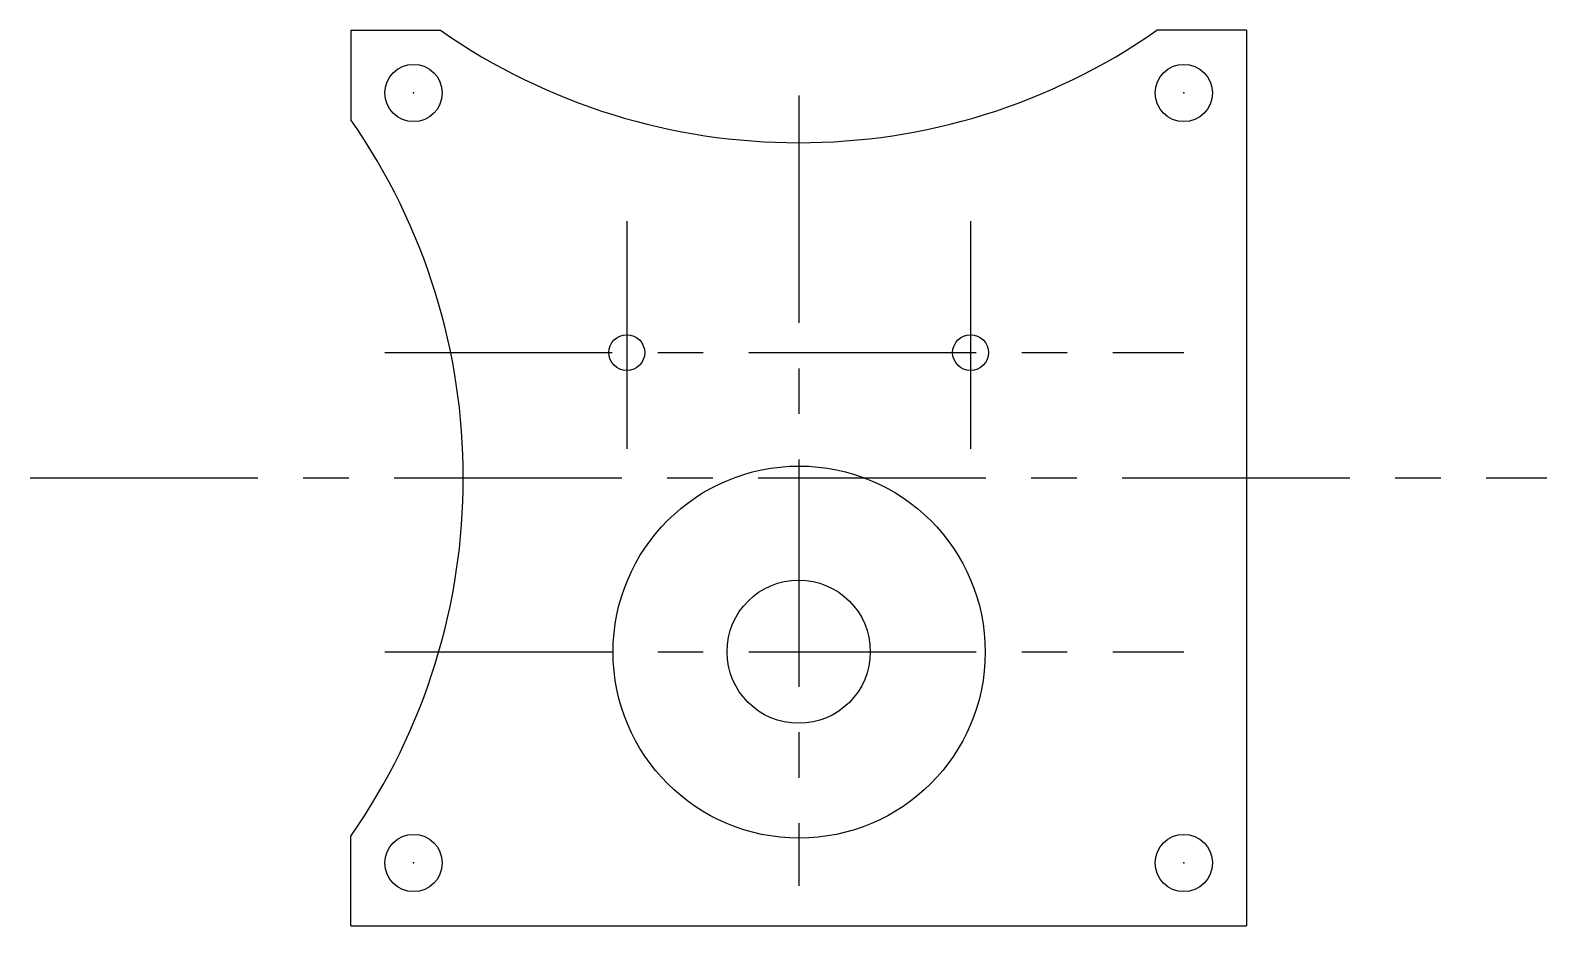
# Model space of a CAD drawing. Header units: millimetres. Extents: x -47.9 to 36.7, y -24.1 to 25.9.
import ezdxf

# ---------------------------------------------------------------- set-up
doc = ezdxf.new("R2010")
doc.units = ezdxf.units.MM
doc.header["$PDSIZE"] = -1
doc.linetypes.add('CENTERX2', pattern=[20.32, 12.7, -2.54, 2.54, -2.54])

msp = doc.modelspace()

# ---------------------------------------------------------------- linework, layer by layer
at = {"color": 7, "linetype": 'Continuous'}
for p, q in [((-30.034, 25.945), (-30.034, 20.945)), ((-30.034, 25.945), (-25.034, 25.945)), ((19.966, 25.945), (14.966, 25.945)), ((19.966, 25.945), (19.966, -24.055)), ((-30.034, -24.055), (-30.034, -19.055)), ((-30.034, -24.055), (19.966, -24.055))]:
    msp.add_line(p, q, dxfattribs=at)
at = {"color": 7, "linetype": 'CENTERX2'}
for p, q in [((-5.034, 22.303), (-5.034, -21.83)), ((-14.629, 15.28), (-14.629, 0.609)), ((4.561, 15.28), (4.561, 0.609)), ((-28.144, 7.945), (16.467, 7.945)), ((-47.93, 0.945), (36.726, 0.945)), ((-28.144, -8.755), (16.467, -8.755))]:
    msp.add_line(p, q, dxfattribs=at)
at = {"color": 7, "linetype": 'Continuous'}
for centre, radius in [((-26.534, 22.445), 1.6), ((16.466, 22.445), 1.6), ((-14.629, 7.945), 1), ((4.561, 7.945), 1), ((-5.008, -8.777), 10.389), ((-5.034, -8.755), 4), ((-26.534, -20.555), 1.6), ((16.466, -20.555), 1.6)]:
    msp.add_circle(centre, radius, dxfattribs=at)
for centre, start, end in [((-5.034, 54.667), 235.1501, 304.8499), ((-58.757, 0.945), 325.1501, 34.8499)]:
    msp.add_arc(centre, 35, start, end, dxfattribs=at)
for p in [(-26.534, 22.445), (16.466, 22.445), (-26.534, -20.555), (16.466, -20.555)]:
    msp.add_point(p, dxfattribs=at)

doc.saveas('drawing.dxf')
